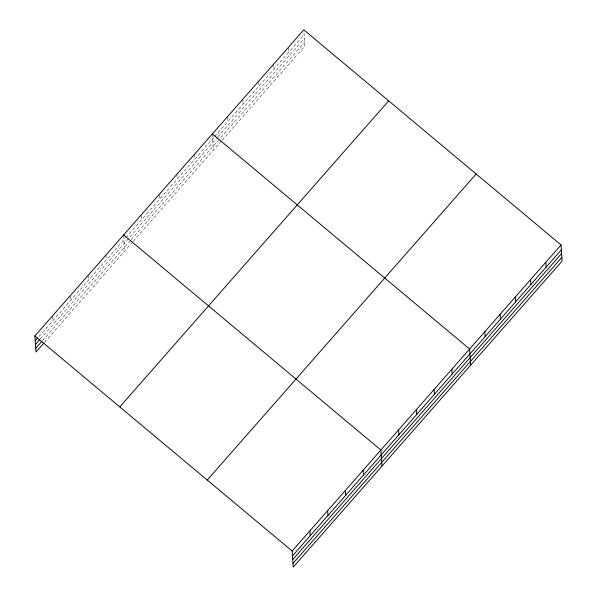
<?xml version="1.0" encoding="UTF-8"?>
<svg xmlns="http://www.w3.org/2000/svg" width="597" height="597" viewBox="0 0 597 597"><rect width="100%" height="100%" fill="white"/><g stroke="black" fill="none" stroke-linecap="round" stroke-linejoin="round"><path stroke-width="0.45" stroke-dasharray="2.98 2.24" d="M38.887 336.604L125.176 238.382M125.788 237.688L213.905 137.377M214.51 136.683L304.104 34.701M40.365 338.924L217.196 137.623M217.808 136.929L304.351 38.409M42.454 340.663L130.571 240.352M131.183 239.658L304.604 42.238M44.536 342.29L132.653 241.979M133.265 241.278L221.353 141.004M221.965 140.31L304.851 45.954L303.836 30.656M288.605 48.006L288.866 52.043M273.314 64.543L273.635 69.386M258.076 81.886L258.397 86.737M242.889 100.035L243.158 104.079M227.599 116.572L227.92 121.422M212.36 133.922L213.435 150.026M194.615 154.123L194.935 158.966M176.869 174.324L177.19 179.175M159.175 195.331L159.444 199.376M141.429 215.532L141.698 219.577M123.683 235.733L124.698 251.031M105.885 255.128L106.206 259.979M88.14 275.329L88.46 280.18M70.446 296.343L70.715 300.381M52.7 316.544L52.969 320.582"/><path stroke-width="0.9" d="M43.924 342.984L35.969 352.043L34.895 335.939L303.783 29.85L561.031 244.957L562.105 261.061L293.217 567.15L292.149 551.046L561.031 244.957M35.216 340.783L37.663 337.999M35.469 344.499L39.753 339.626M35.723 348.327L41.842 341.357M119.788 406.923L388.677 100.833M207.256 480.063L476.145 173.973M292.47 555.897L561.359 249.807M292.717 559.605L561.605 253.524M292.97 563.434L561.859 257.352M212.36 133.922L469.615 349.029L470.682 365.133M123.631 234.927L380.879 450.034L381.946 466.145M34.895 335.939L292.149 551.046M545.8 262.307L546.121 267.15M530.561 279.65L530.882 284.5M515.323 296.993L515.644 301.843M500.085 314.335L500.405 319.186M484.846 331.686L485.167 336.529M451.862 369.23L452.19 374.08M434.116 389.431L434.437 394.281M416.37 409.632L416.691 414.482M398.624 429.833L398.945 434.683M363.133 470.242L363.454 475.085M345.387 490.443L345.708 495.286M327.641 510.644L327.962 515.487M309.895 530.845L310.216 535.688"/></g></svg>
